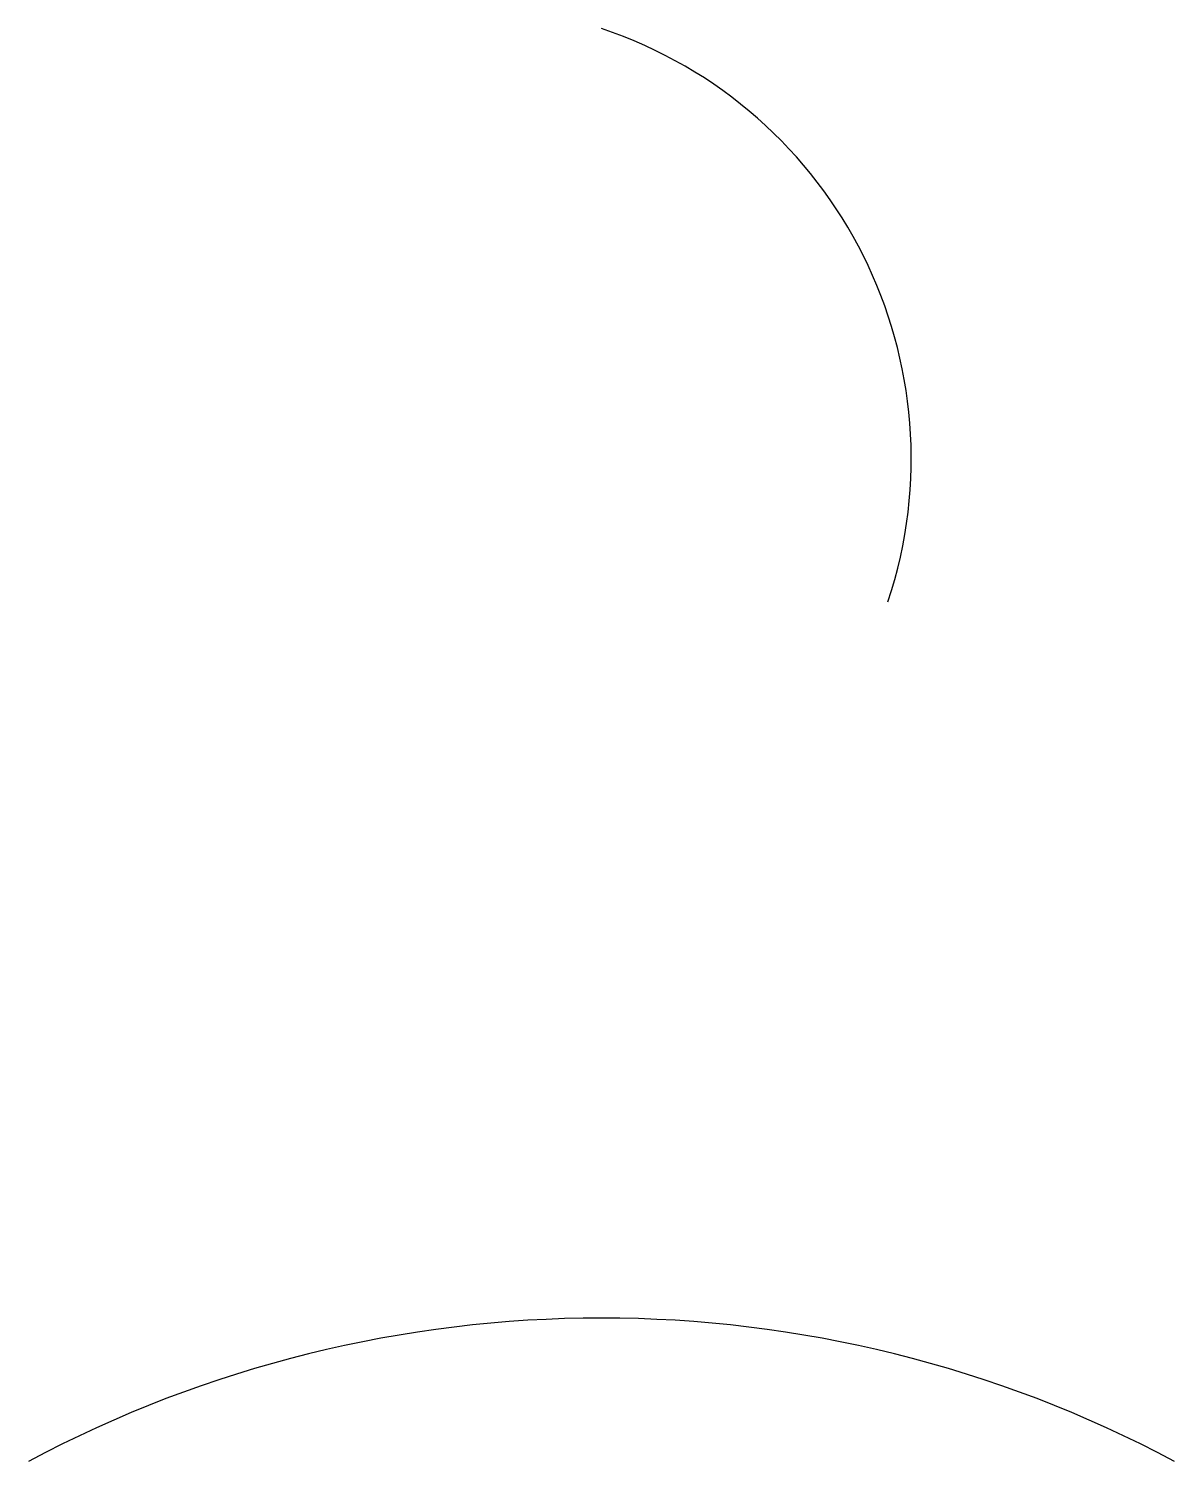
# Model space of a CAD drawing. Header units: millimetres. Extents: x 30 to 70, y 20 to 70.
import ezdxf

# ---------------------------------------------------------------- set-up
doc = ezdxf.new("R2010")
doc.units = ezdxf.units.MM
doc.layers.get('0').update_dxf_attribs({"lineweight": 25, "true_color": 0xffffff})

msp = doc.modelspace()

# ---------------------------------------------------------------- linework, layer by layer
for centre, radius, start, end in [((45, 55), 15.811, 341.5651, 71.5651), ((50, -17.5), 42.5, 61.9275, 118.0725)]:
    msp.add_arc(centre, radius, start, end)

doc.saveas('drawing.dxf')
